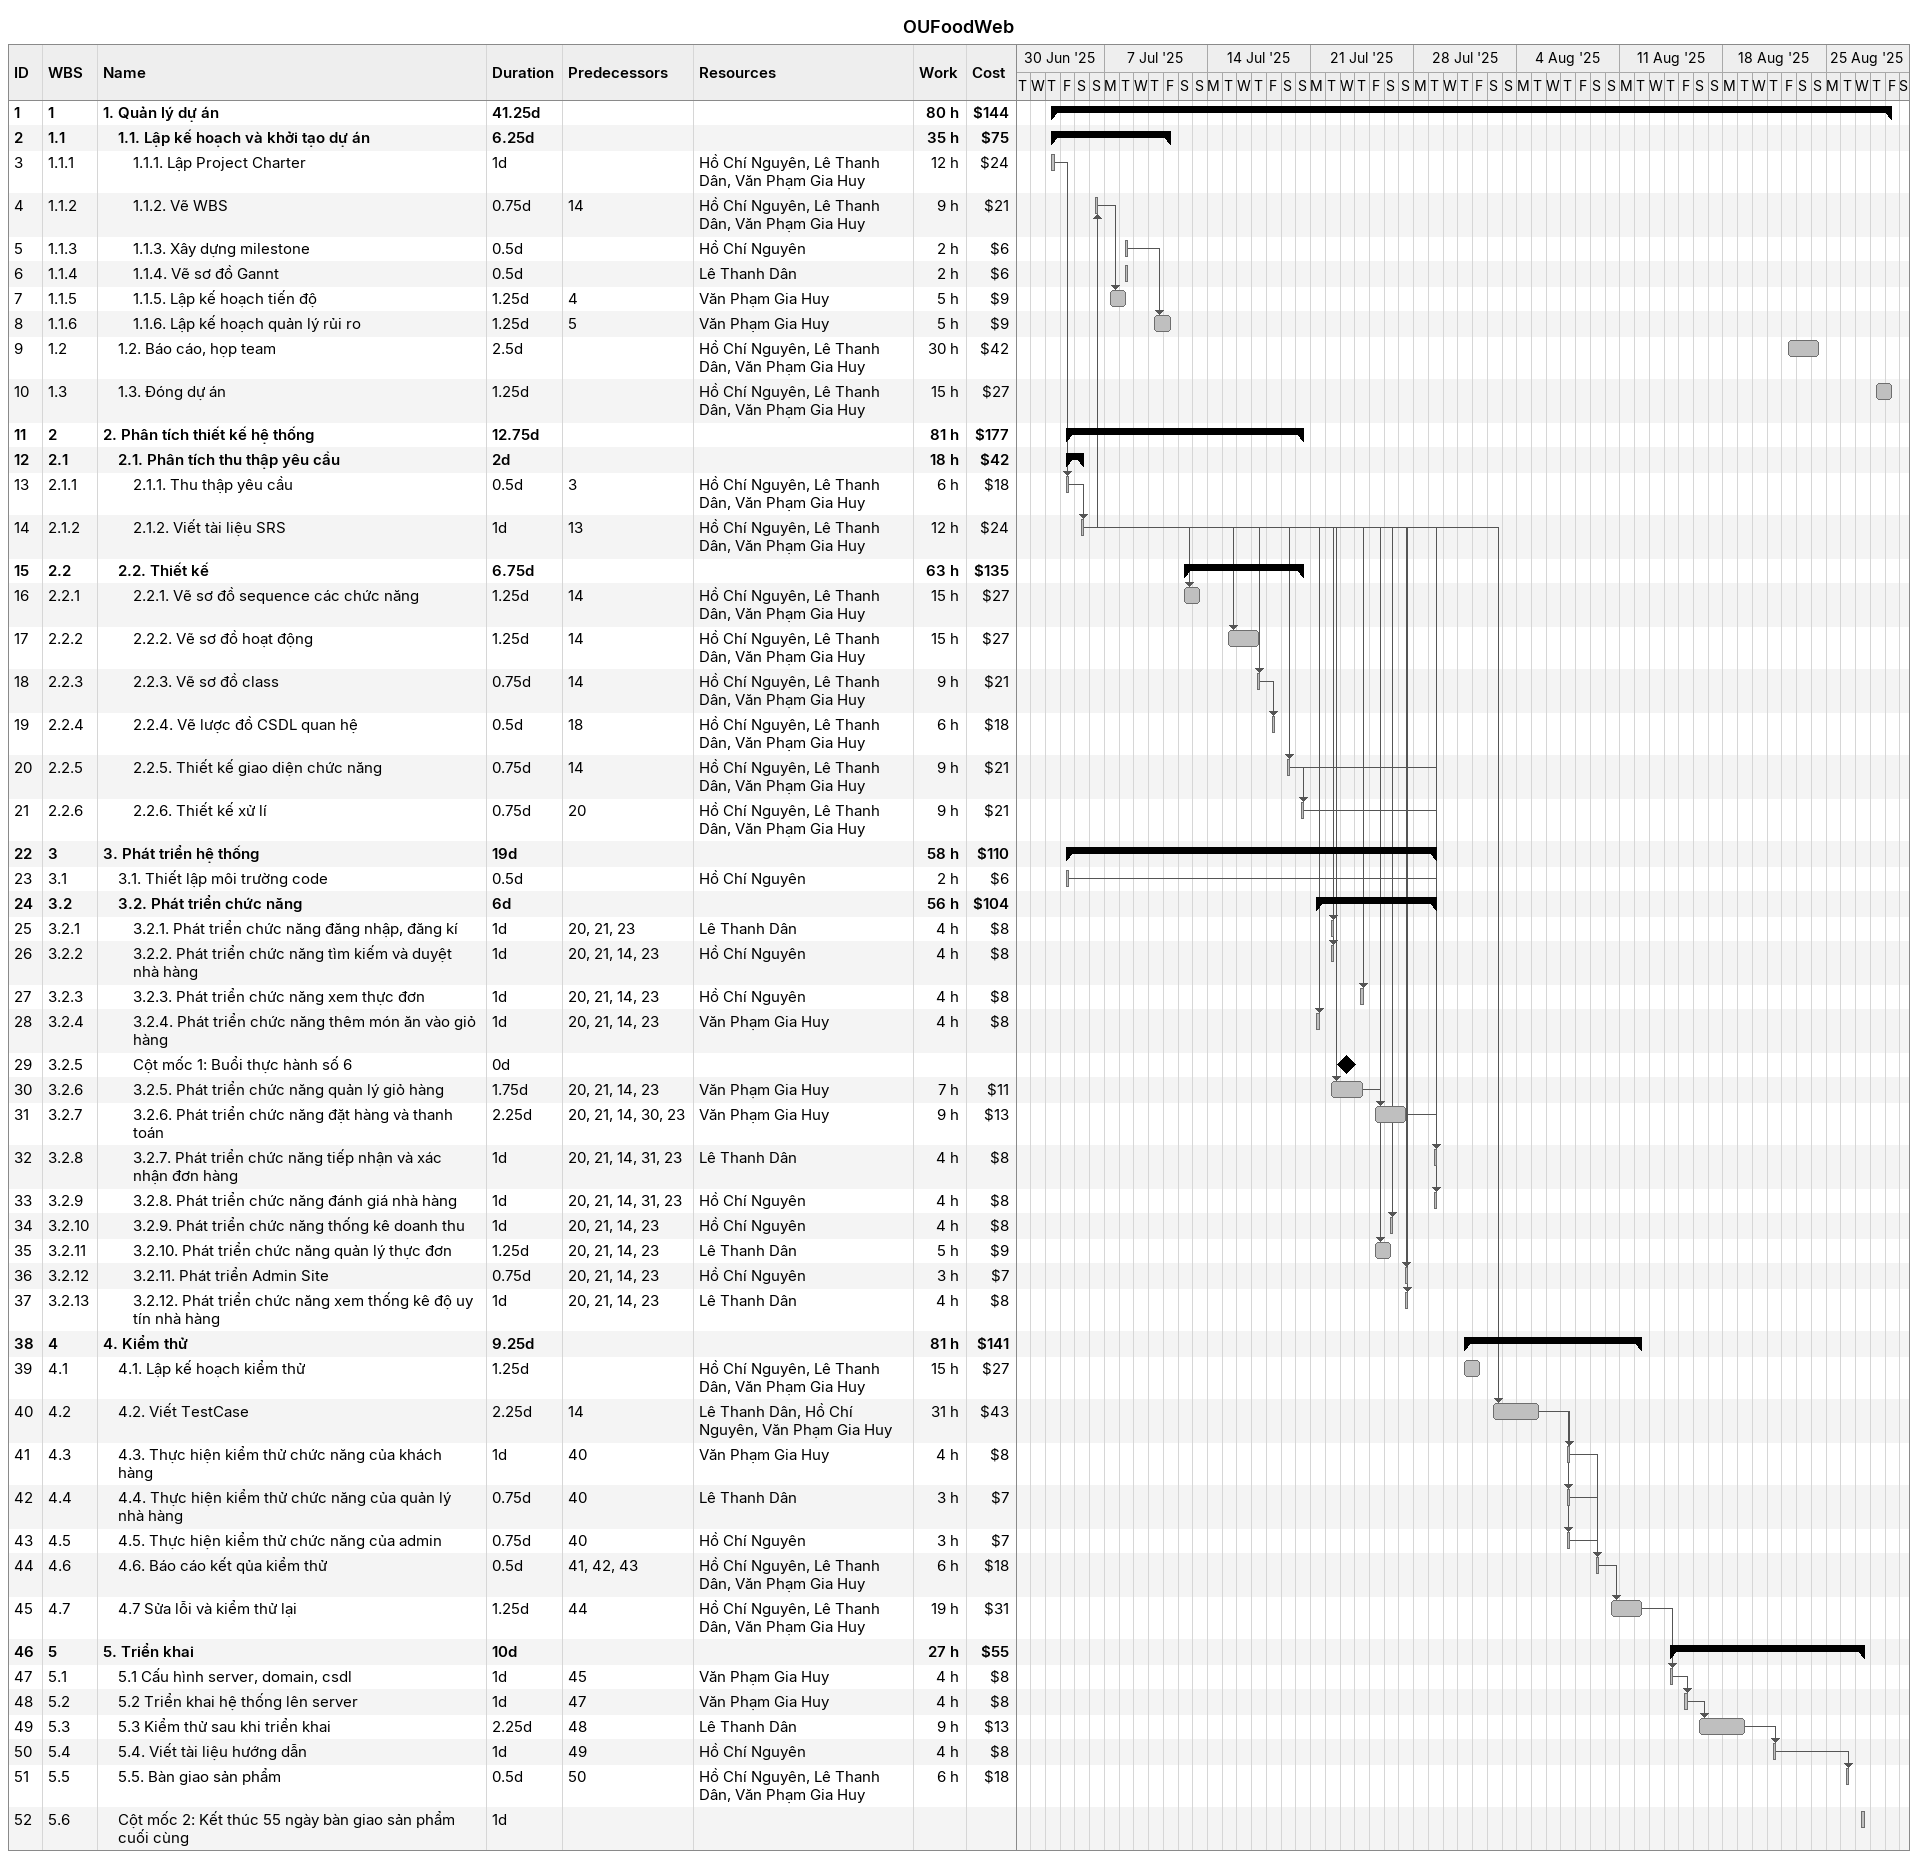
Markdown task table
OUFoodWeb

| ID | WBS | Task | Duration | Start | Finish | Predecessors | Resources | Work (h) | Cost ($) |
|---|---|---|---|---|---|---|---|---|---|
| 1 | 1 | **1. Quản lý dự án** | 41.25d | 2025-07-03 | 2025-08-29 |  |  | 80 | 144 |
| 2 | 1.1 | **1.1. Lập kế hoạch và khởi tạo dự án** | 6.25d | 2025-07-03 | 2025-07-11 |  |  | 35 | 75 |
| 3 | 1.1.1 | 1.1.1. Lập Project Charter | 1d | 2025-07-03 | 2025-07-03 |  | Hồ Chí Nguyên, Lê Thanh Dân, Văn Phạm Gia Huy | 12 | 24 |
| 4 | 1.1.2 | 1.1.2. Vẽ WBS | 0.75d | 2025-07-06 | 2025-07-06 | 14 | Hồ Chí Nguyên, Lê Thanh Dân, Văn Phạm Gia Huy | 9 | 21 |
| 5 | 1.1.3 | 1.1.3. Xây dựng milestone | 0.5d | 2025-07-08 | 2025-07-08 |  | Hồ Chí Nguyên | 2 | 6 |
| 6 | 1.1.4 | 1.1.4. Vẽ sơ đồ Gannt | 0.5d | 2025-07-08 | 2025-07-08 |  | Lê Thanh Dân | 2 | 6 |
| 7 | 1.1.5 | 1.1.5. Lập kế hoạch tiến độ | 1.25d | 2025-07-07 | 2025-07-08 | 4 | Văn Phạm Gia Huy | 5 | 9 |
| 8 | 1.1.6 | 1.1.6. Lập kế hoạch quản lý rủi ro | 1.25d | 2025-07-10 | 2025-07-11 | 5 | Văn Phạm Gia Huy | 5 | 9 |
| 9 | 1.2 | 1.2. Báo cáo, họp team | 2.5d | 2025-08-22 | 2025-08-24 |  | Hồ Chí Nguyên, Lê Thanh Dân, Văn Phạm Gia Huy | 30 | 42 |
| 10 | 1.3 | 1.3. Đóng dự án | 1.25d | 2025-08-28 | 2025-08-29 |  | Hồ Chí Nguyên, Lê Thanh Dân, Văn Phạm Gia Huy | 15 | 27 |
| 11 | 2 | **2. Phân tích thiết kế hệ thống** | 12.75d | 2025-07-04 | 2025-07-20 |  |  | 81 | 177 |
| 12 | 2.1 | **2.1. Phân tích thu thập yêu cầu** | 2d | 2025-07-04 | 2025-07-05 |  |  | 18 | 42 |
| 13 | 2.1.1 | 2.1.1. Thu thập yêu cầu | 0.5d | 2025-07-04 | 2025-07-04 | 3 | Hồ Chí Nguyên, Lê Thanh Dân, Văn Phạm Gia Huy | 6 | 18 |
| 14 | 2.1.2 | 2.1.2. Viết tài liệu SRS | 1d | 2025-07-05 | 2025-07-05 | 13 | Hồ Chí Nguyên, Lê Thanh Dân, Văn Phạm Gia Huy | 12 | 24 |
| 15 | 2.2 | **2.2. Thiết kế** | 6.75d | 2025-07-12 | 2025-07-20 |  |  | 63 | 135 |
| 16 | 2.2.1 | 2.2.1. Vẽ sơ đồ sequence các chức năng | 1.25d | 2025-07-12 | 2025-07-13 | 14 | Hồ Chí Nguyên, Lê Thanh Dân, Văn Phạm Gia Huy | 15 | 27 |
| 17 | 2.2.2 | 2.2.2. Vẽ sơ đồ hoạt động | 1.25d | 2025-07-15 | 2025-07-17 | 14 | Hồ Chí Nguyên, Lê Thanh Dân, Văn Phạm Gia Huy | 15 | 27 |
| 18 | 2.2.3 | 2.2.3. Vẽ sơ đồ class | 0.75d | 2025-07-17 | 2025-07-17 | 14 | Hồ Chí Nguyên, Lê Thanh Dân, Văn Phạm Gia Huy | 9 | 21 |
| 19 | 2.2.4 | 2.2.4. Vẽ lược đồ CSDL quan hệ | 0.5d | 2025-07-18 | 2025-07-18 | 18 | Hồ Chí Nguyên, Lê Thanh Dân, Văn Phạm Gia Huy | 6 | 18 |
| 20 | 2.2.5 | 2.2.5. Thiết kế giao diện chức năng | 0.75d | 2025-07-19 | 2025-07-19 | 14 | Hồ Chí Nguyên, Lê Thanh Dân, Văn Phạm Gia Huy | 9 | 21 |
| 21 | 2.2.6 | 2.2.6. Thiết kế xử lí | 0.75d | 2025-07-20 | 2025-07-20 | 20 | Hồ Chí Nguyên, Lê Thanh Dân, Văn Phạm Gia Huy | 9 | 21 |
| 22 | 3 | **3. Phát triển hệ thống** | 19d | 2025-07-04 | 2025-07-29 |  |  | 58 | 110 |
| 23 | 3.1 | 3.1. Thiết lập môi trường code | 0.5d | 2025-07-04 | 2025-07-04 |  | Hồ Chí Nguyên | 2 | 6 |
| 24 | 3.2 | **3.2. Phát triển chức năng** | 6d | 2025-07-21 | 2025-07-29 |  |  | 56 | 104 |
| 25 | 3.2.1 | 3.2.1. Phát triển chức năng đăng nhập, đăng kí | 1d | 2025-07-22 | 2025-07-22 | 20, 21, 23 | Lê Thanh Dân | 4 | 8 |
| 26 | 3.2.2 | 3.2.2. Phát triển chức năng tìm kiếm và duyệt nhà hàng | 1d | 2025-07-22 | 2025-07-22 | 20, 21, 14, 23 | Hồ Chí Nguyên | 4 | 8 |
| 27 | 3.2.3 | 3.2.3. Phát triển chức năng xem thực đơn | 1d | 2025-07-24 | 2025-07-24 | 20, 21, 14, 23 | Hồ Chí Nguyên | 4 | 8 |
| 28 | 3.2.4 | 3.2.4. Phát triển chức năng thêm món ăn vào giỏ hàng | 1d | 2025-07-21 | 2025-07-21 | 20, 21, 14, 23 | Văn Phạm Gia Huy | 4 | 8 |
| 29 | 3.2.5 | Cột mốc 1: Buổi thực hành số 6 | 0d | 2025-07-23 | 2025-07-23 |  |  |  |  |
| 30 | 3.2.6 | 3.2.5. Phát triển chức năng quản lý giỏ hàng | 1.75d | 2025-07-22 | 2025-07-24 | 20, 21, 14, 23 | Văn Phạm Gia Huy | 7 | 11 |
| 31 | 3.2.7 | 3.2.6. Phát triển chức năng đặt hàng và thanh toán | 2.25d | 2025-07-25 | 2025-07-27 | 20, 21, 14, 30, 23 | Văn Phạm Gia Huy | 9 | 13 |
| 32 | 3.2.8 | 3.2.7. Phát triển chức năng tiếp nhận và xác nhận đơn hàng | 1d | 2025-07-29 | 2025-07-29 | 20, 21, 14, 31, 23 | Lê Thanh Dân | 4 | 8 |
| 33 | 3.2.9 | 3.2.8. Phát triển chức năng đánh giá nhà hàng | 1d | 2025-07-29 | 2025-07-29 | 20, 21, 14, 31, 23 | Hồ Chí Nguyên | 4 | 8 |
| 34 | 3.2.10 | 3.2.9. Phát triển chức năng thống kê doanh thu | 1d | 2025-07-26 | 2025-07-26 | 20, 21, 14, 23 | Hồ Chí Nguyên | 4 | 8 |
| 35 | 3.2.11 | 3.2.10. Phát triển chức năng quản lý thực đơn | 1.25d | 2025-07-25 | 2025-07-26 | 20, 21, 14, 23 | Lê Thanh Dân | 5 | 9 |
| 36 | 3.2.12 | 3.2.11. Phát triển Admin Site | 0.75d | 2025-07-27 | 2025-07-27 | 20, 21, 14, 23 | Hồ Chí Nguyên | 3 | 7 |
| 37 | 3.2.13 | 3.2.12. Phát triển chức năng xem thống kê độ uy tín nhà hàng | 1d | 2025-07-27 | 2025-07-27 | 20, 21, 14, 23 | Lê Thanh Dân | 4 | 8 |
| 38 | 4 | **4. Kiểm thử** | 9.25d | 2025-07-31 | 2025-08-12 |  |  | 81 | 141 |
| 39 | 4.1 | 4.1. Lập kế hoạch kiểm thử | 1.25d | 2025-07-31 | 2025-08-01 |  | Hồ Chí Nguyên, Lê Thanh Dân, Văn Phạm Gia Huy | 15 | 27 |
| 40 | 4.2 | 4.2. Viết TestCase | 2.25d | 2025-08-02 | 2025-08-05 | 14 | Lê Thanh Dân, Hồ Chí Nguyên, Văn Phạm Gia Huy | 31 | 43 |
| 41 | 4.3 | 4.3. Thực hiện kiểm thử chức năng của khách hàng | 1d | 2025-08-07 | 2025-08-07 | 40 | Văn Phạm Gia Huy | 4 | 8 |
| 42 | 4.4 | 4.4. Thực hiện kiểm thử chức năng của quản lý nhà hàng | 0.75d | 2025-08-07 | 2025-08-07 | 40 | Lê Thanh Dân | 3 | 7 |
| 43 | 4.5 | 4.5. Thực hiện kiểm thử chức năng của admin | 0.75d | 2025-08-07 | 2025-08-07 | 40 | Hồ Chí Nguyên | 3 | 7 |
| 44 | 4.6 | 4.6. Báo cáo kết qủa kiểm thử | 0.5d | 2025-08-09 | 2025-08-09 | 41, 42, 43 | Hồ Chí Nguyên, Lê Thanh Dân, Văn Phạm Gia Huy | 6 | 18 |
| 45 | 4.7 | 4.7 Sửa lỗi và kiểm thử lại | 1.25d | 2025-08-10 | 2025-08-12 | 44 | Hồ Chí Nguyên, Lê Thanh Dân, Văn Phạm Gia Huy | 19 | 31 |
| 46 | 5 | **5. Triển khai** | 10d | 2025-08-14 | 2025-08-27 |  |  | 27 | 55 |
| 47 | 5.1 | 5.1 Cấu hình server, domain, csdl | 1d | 2025-08-14 | 2025-08-14 | 45 | Văn Phạm Gia Huy | 4 | 8 |
| 48 | 5.2 | 5.2 Triển khai hệ thống lên server | 1d | 2025-08-15 | 2025-08-15 | 47 | Văn Phạm Gia Huy | 4 | 8 |
| 49 | 5.3 | 5.3 Kiểm thử sau khi triển khai | 2.25d | 2025-08-16 | 2025-08-19 | 48 | Lê Thanh Dân | 9 | 13 |
| 50 | 5.4 | 5.4. Viết tài liệu hướng dẫn | 1d | 2025-08-21 | 2025-08-21 | 49 | Hồ Chí Nguyên | 4 | 8 |
| 51 | 5.5 | 5.5. Bàn giao sản phẩm | 0.5d | 2025-08-26 | 2025-08-26 | 50 | Hồ Chí Nguyên, Lê Thanh Dân, Văn Phạm Gia Huy | 6 | 18 |
| 52 | 5.6 | Cột mốc 2: Kết thúc 55 ngày bàn giao sản phẩm cuối cùng | 1d | 2025-08-27 | 2025-08-27 |  |  |  |  |
